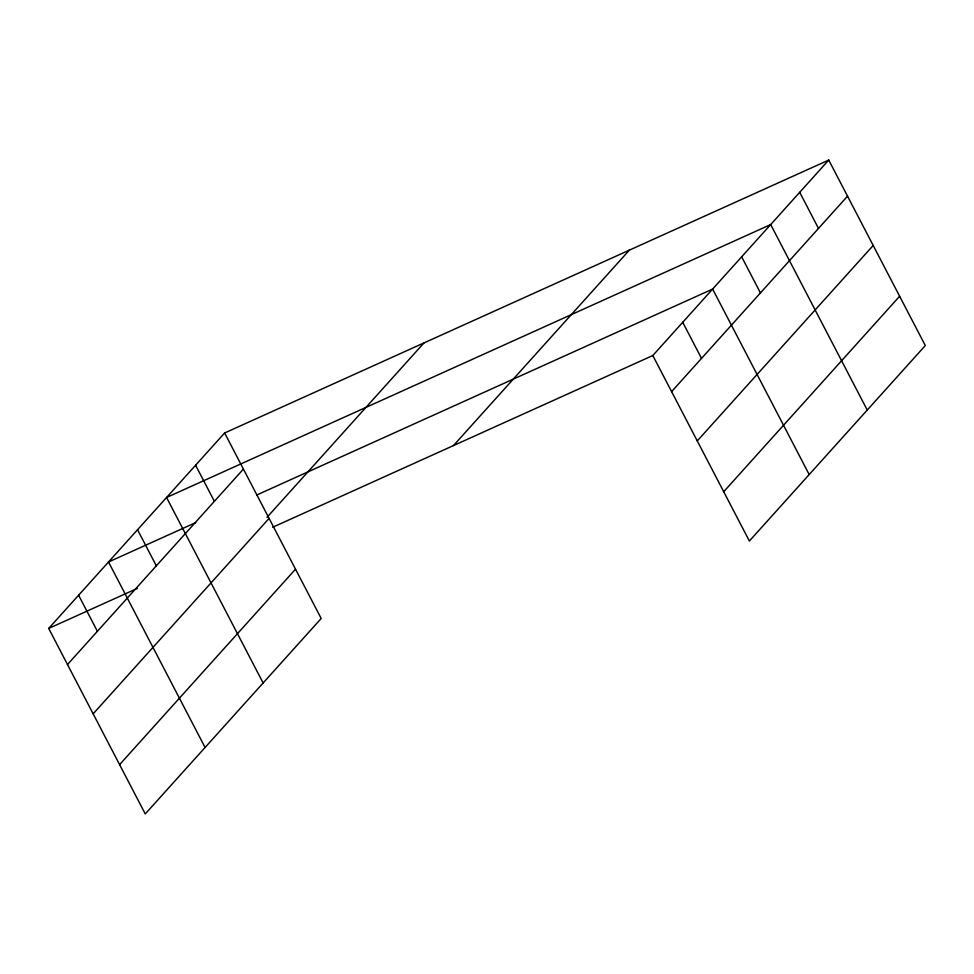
<?xml version="1.0" encoding="UTF-8"?>
<svg xmlns="http://www.w3.org/2000/svg" width="974" height="974" viewBox="0 0 974 974"><rect width="100%" height="100%" fill="white"/><g stroke="black" fill="none" stroke-linecap="round" stroke-linejoin="round"><path stroke-width="1.46" d="M224.629 432.98L321.189 618.478L145.26 813.935L48.7 628.437L224.629 432.98L828.74 160.065L925.3 345.563L749.371 541.02L652.811 355.522L828.74 160.065M67.486 664.536L243.415 469.078M266.998 517.34L423.982 342.921M93.151 713.845L269.08 518.387M119.595 764.639L295.524 569.181M453.458 445.593L629.374 250.123M671.61 391.621L847.526 196.164M697.274 440.918L873.191 245.46M723.719 491.712L899.635 296.254M195.737 522.588L108.516 561.986L205.076 747.484M256.649 495.06L712.627 289.071L809.187 474.557M48.7 628.437L137.31 588.418M272.708 527.238L652.811 355.522M799.715 192.316L818.501 228.415M867.25 410.054L770.69 224.568L166.566 497.483L263.126 682.981M741.652 256.819L760.451 292.918M682.725 322.297L701.511 358.395M195.591 465.231L214.39 501.33M137.541 529.734L156.327 565.833M78.602 595.211L97.4 631.31"/></g></svg>
